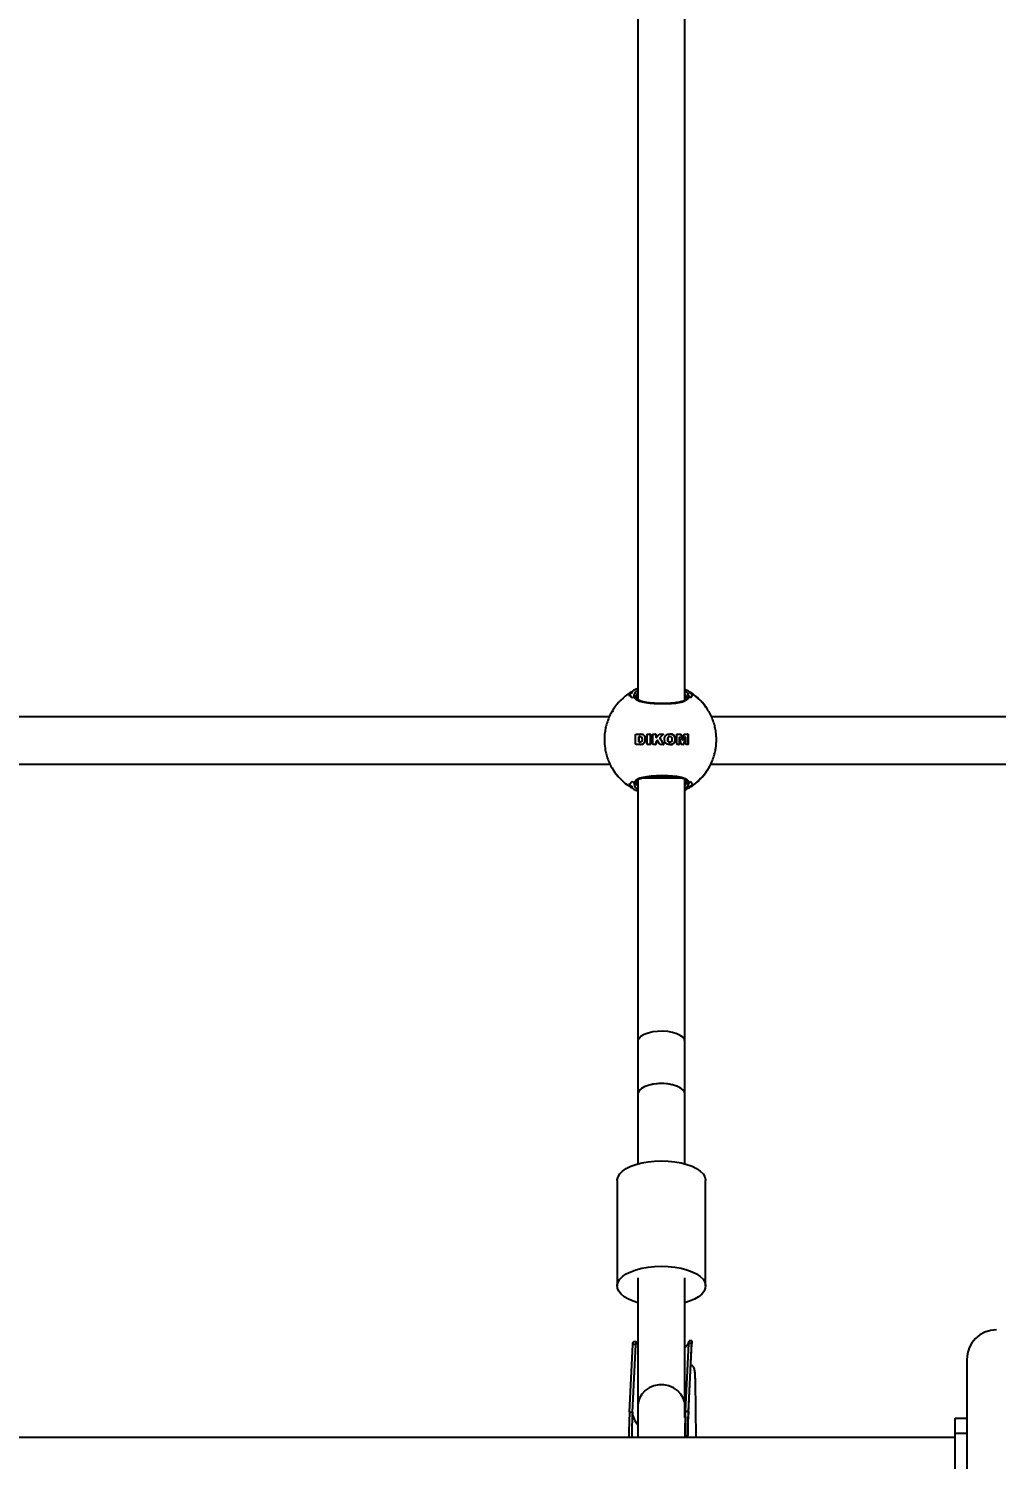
# Model space of a CAD drawing. Header units: millimetres. Extents: x -3650 to 2858, y -2899 to 2376.
# Drawn here: x -310.3 to 18, y -418.2 to 67.3 of the extents above; entities that cross this region are included whole.
import ezdxf

# ---------------------------------------------------------------- set-up
doc = ezdxf.new("R2010")
doc.units = ezdxf.units.MM
doc.layers.add('DIKOM_ОБЪЕКТ', color=7, linetype='Continuous')
doc.layers.add('DIKOM_РАЗМЕР_ЗОНА', color=7, linetype='Continuous')
doc.styles.add('style1', font='arial.ttf', dxfattribs={"width": 0.8})
doc.dimstyles.new('1-50', dxfattribs={"dimtxt": 300, "dimasz": 200, "dimexe": 100, "dimexo": 0, "dimgap": 100, "dimtad": 1, "dimdec": 0, "dimtxsty": 'style1', "dimcen": 0, "dimclrd": 7, "dimclre": 7, "dimadec": 1, "dimazin": 2, "dimtfac": 1, "dimtdec": 0, "dimtmove": 0, "dimatfit": 3, "dimfxl": 0, "dimlwd": 25, "dimlwe": 18, "dimarcsym": 0})

# ---------------------------------------------------------------- blocks, each defined once
blk = doc.blocks.new('*D0')
at = {"layer": 'Defpoints', "color": 0, "transparency": 16777216}
for p in [(-2742.04, -185.51), (2857.96, -185.51), (2857.96, -2799.5)]:
    blk.add_point(p, dxfattribs=at)
at = {"layer": 'DIKOM_РАЗМЕР_ЗОНА', "color": 7, "lineweight": 18, "transparency": 16777216}
for p, q in [((-2742.04, -185.51), (-2742.04, -2899.5)), ((2857.96, -185.51), (2857.96, -2899.5))]:
    blk.add_line(p, q, dxfattribs=at)
at = {"layer": 'DIKOM_РАЗМЕР_ЗОНА', "color": 7, "lineweight": 25, "transparency": 16777216}
blk.add_line((-2542.04, -2799.5), (2657.96, -2799.5), dxfattribs=at)
at = {"layer": 'DIKOM_РАЗМЕР_ЗОНА', "color": 7, "transparency": 16777216}
for points in [[(-2542.04, -2766.17), (-2542.04, -2832.83), (-2742.04, -2799.5)], [(2657.96, -2766.17), (2657.96, -2832.83), (2857.96, -2799.5)]]:
    blk.add_solid(points, dxfattribs=at)
at = {"layer": 'DIKOM_РАЗМЕР_ЗОНА', "color": 0, "transparency": 16777216, "insert": (57.96, -2546.33), "char_height": 300, "attachment_point": 5, "style": 'style1'}
blk.add_mtext('5600', dxfattribs=at)
blk = doc.blocks.new('*D1')
at = {"layer": 'Defpoints', "color": 0, "transparency": 16777216}
for p in [(-3199.48, 2375.76), (417.74, 2375.76), (57.96, -2124.24)]:
    blk.add_point(p, dxfattribs=at)
at = {"layer": 'DIKOM_РАЗМЕР_ЗОНА', "color": 7, "lineweight": 18, "transparency": 16777216}
for p, q in [((417.74, 2375.76), (-3299.48, 2375.76)), ((57.96, -2124.24), (-3299.48, -2124.24))]:
    blk.add_line(p, q, dxfattribs=at)
at = {"layer": 'DIKOM_РАЗМЕР_ЗОНА', "color": 7, "lineweight": 25, "transparency": 16777216}
blk.add_line((-3199.48, -1924.24), (-3199.48, 2175.76), dxfattribs=at)
at = {"layer": 'DIKOM_РАЗМЕР_ЗОНА', "color": 7, "transparency": 16777216}
for points in [[(-3232.81, 2175.76), (-3166.14, 2175.76), (-3199.48, 2375.76)], [(-3232.81, -1924.24), (-3166.14, -1924.24), (-3199.48, -2124.24)]]:
    blk.add_solid(points, dxfattribs=at)
at = {"layer": 'DIKOM_РАЗМЕР_ЗОНА', "color": 0, "transparency": 16777216, "insert": (-3452.65, 125.76), "char_height": 300, "attachment_point": 5, "rotation": 90, "style": 'style1'}
blk.add_mtext('4500', dxfattribs=at)

msp = doc.modelspace()

# ---------------------------------------------------------------- linework, layer by layer
at = {"layer": 'DIKOM_ОБЪЕКТ'}
for p, q in [((-103.67, 112.34), (-103.67, -160.3)), ((-87.67, -160.49), (-87.67, 112.53)), ((-104.13, -159.64), (-104.14, -159.45)), ((-87.17, -159.78), (-87.2, -159.69)), ((-86.69, -158.53), (-86.41, -159.3)), ((-112.15, -164.22), (-112.23, -164.48)), ((-111.88, -163.59), (-112.06, -163.87)), ((-111.99, -163.73), (-112.04, -163.89)), ((-113.33, -166.24), (-378.67, -166.24)), ((186.67, -166.24), (-78.67, -166.24)), ((-104.41, -172.22), (-104.31, -172.11)), ((-104.41, -175.39), (-104.41, -172.27)), ((-104.31, -172.11), (-104.2, -172.07)), ((-104.2, -172.07), (-104.11, -172.07)), ((-104.11, -172.07), (-102.77, -172.07)), ((-103.3, -173.06), (-103.3, -174.59)), ((-103.3, -174.59), (-103.3, -173.06)), ((-103.3, -173.06), (-103.3, -173.06)), ((-103.3, -174.59), (-103.3, -174.59)), ((-103.06, -172.86), (-103.06, -172.86)), ((-103.05, -172.86), (-102.87, -172.87)), ((-102.67, -174.76), (-103.05, -174.79)), ((-103.04, -172.86), (-103.04, -172.86)), ((-102.77, -172.07), (-102.06, -172.17)), ((-102.06, -172.17), (-102.77, -172.07)), ((-102.46, -173.02), (-102.37, -173.13)), ((-102.06, -172.17), (-101.91, -172.23)), ((-101.91, -172.23), (-102.06, -172.17)), ((-102.06, -172.17), (-102.06, -172.17)), ((-101.91, -172.23), (-101.39, -172.69)), ((-101.4, -172.69), (-101.91, -172.23)), ((-101.91, -172.23), (-101.91, -172.23)), ((-101.2, -173.13), (-101.4, -172.69)), ((-101.4, -172.69), (-101.39, -172.69)), ((-101.39, -172.69), (-101.2, -173.13)), ((-101.25, -174.69), (-101.12, -174.11)), ((-101.25, -174.69), (-101.24, -174.69)), ((-101.12, -174.11), (-101.24, -174.69)), ((-101.2, -173.13), (-101.12, -174.11)), ((-101.12, -174.11), (-101.2, -173.13)), ((-101.2, -173.13), (-101.2, -173.13)), ((-101.12, -174.11), (-101.12, -174.11)), ((-100.49, -175.39), (-100.49, -172.27)), ((-100.29, -172.07), (-99.59, -172.07)), ((-99.39, -172.27), (-99.39, -175.39)), ((-99.39, -175.39), (-99.39, -172.27)), ((-99.39, -172.27), (-99.39, -172.27)), ((-98.59, -175.39), (-98.59, -172.26)), ((-98.39, -172.07), (-97.7, -172.07)), ((-97.5, -172.27), (-97.5, -173.2)), ((-97.5, -173.2), (-97.5, -172.27)), ((-97.5, -172.27), (-97.5, -172.27)), ((-97.5, -173.2), (-97.5, -173.2)), ((-97.43, -173.27), (-97.42, -173.27)), ((-97.36, -173.24), (-96.48, -172.22)), ((-97.07, -174.29), (-97.36, -174.59)), ((-97.36, -174.59), (-97.07, -174.29)), ((-97.36, -174.59), (-97.36, -174.59)), ((-97.07, -174.29), (-97.07, -174.29)), ((-96.97, -174.24), (-96.97, -174.24)), ((-96.28, -175.41), (-96.84, -174.32)), ((-96.15, -172.07), (-95.11, -172.07)), ((-96.09, -173.56), (-96.09, -173.56)), ((-96.06, -173.25), (-95.05, -172.21)), ((-96.06, -173.25), (-96.05, -173.25)), ((-95.05, -172.21), (-96.05, -173.25)), ((-95.05, -172.21), (-95.05, -172.21)), ((-93.52, -173.47), (-93.52, -174.19)), ((-93.52, -173.47), (-93.52, -173.47)), ((-93.52, -174.19), (-93.52, -173.47)), ((-93.52, -174.19), (-93.4, -174.54)), ((-93.52, -174.19), (-93.52, -174.19)), ((-93.39, -174.54), (-93.52, -174.19)), ((-93.4, -174.54), (-93.39, -174.54)), ((-93.35, -173.06), (-93.35, -173.06)), ((-93.08, -172.87), (-93.08, -172.87)), ((-92.82, -172.82), (-92.82, -172.82)), ((-92.14, -172.09), (-92.81, -172.05)), ((-92.11, -174.2), (-92.23, -174.55)), ((-92.14, -172.09), (-92.14, -172.09)), ((-92.1, -173.55), (-92.11, -174.2)), ((-91.13, -174.6), (-91.12, -174.6)), ((-91.1, -173.13), (-91.1, -173.13)), ((-90.44, -175.39), (-90.44, -172.27)), ((-90.24, -172.07), (-89.23, -172.07)), ((-89.57, -175.39), (-89.57, -173.1)), ((-89.57, -173.1), (-89.56, -173.1)), ((-89.56, -173.1), (-89.56, -175.39)), ((-89.54, -173.08), (-89.54, -173.08)), ((-88.94, -175.39), (-89.51, -173.1)), ((-88.54, -174.02), (-88.99, -172.26)), ((-88.98, -172.26), (-88.53, -174.02)), ((-88.54, -174.02), (-88.53, -174.02)), ((-88.49, -174.05), (-88.49, -174.05)), ((-88.44, -174.02), (-88, -172.26)), ((-87.47, -173.1), (-88.05, -175.39)), ((-88.05, -175.39), (-87.47, -173.1)), ((-87.75, -172.07), (-86.75, -172.07)), ((-87.47, -173.1), (-87.47, -173.1)), ((-87.44, -173.08), (-87.45, -173.08)), ((-87.42, -175.39), (-87.42, -173.1)), ((-86.56, -172.27), (-86.55, -175.39)), ((-86.56, -175.39), (-86.56, -172.27)), ((-86.56, -172.27), (-86.56, -172.27)), ((-104.4, -175.44), (-104.41, -175.39)), ((-104.19, -175.58), (-104.32, -175.53)), ((-104.11, -175.59), (-104.19, -175.58)), ((-102.76, -175.59), (-104.11, -175.59)), ((-103.07, -174.79), (-103.07, -174.79)), ((-103.04, -174.79), (-103.04, -174.79)), ((-102.63, -175.58), (-102.76, -175.59)), ((-102.75, -175.59), (-102.63, -175.58)), ((-102.1, -175.49), (-102.63, -175.58)), ((-102.63, -175.58), (-102.11, -175.49)), ((-102.63, -175.58), (-102.63, -175.58)), ((-102.11, -175.49), (-102.1, -175.49)), ((-99.59, -175.59), (-100.29, -175.59)), ((-99.39, -175.39), (-99.39, -175.39)), ((-97.7, -175.59), (-98.39, -175.59)), ((-97.5, -174.93), (-97.5, -175.39)), ((-97.5, -175.39), (-97.5, -174.93)), ((-97.5, -174.93), (-97.5, -174.93)), ((-97.5, -175.39), (-97.5, -175.39)), ((-95.05, -175.59), (-95.99, -175.59)), ((-94.96, -175.42), (-94.96, -175.42)), ((-92.84, -174.84), (-92.83, -174.84)), ((-92.8, -175.65), (-92.13, -175.56)), ((-92.13, -175.56), (-92.13, -175.56)), ((-89.76, -175.59), (-90.24, -175.59)), ((-89.57, -175.39), (-89.56, -175.39)), ((-88.29, -175.59), (-88.69, -175.59)), ((-88.05, -175.39), (-88.05, -175.39)), ((-86.75, -175.59), (-87.23, -175.59)), ((-86.56, -175.39), (-86.55, -175.39)), ((-378.92, -182.24), (-113.11, -182.24)), ((-112.23, -183.48), (-112.15, -183.74)), ((-112.04, -184.07), (-111.99, -184.23)), ((-78.92, -182.24), (186.89, -182.24)), ((-104.61, -189.75), (-104.89, -188.66)), ((-104.09, -188.44), (-104.07, -188.52)), ((-103.67, -187.66), (-103.67, -276.47)), ((-88.47, -187.02), (-102.55, -187.02)), ((-87.67, -276.47), (-87.67, -187.47)), ((-87.2, -188.27), (-87.17, -188.18)), ((-86.41, -188.66), (-86.73, -189.47)), ((-85.84, -189.99), (-86.35, -190.06)), ((-85.76, -189.7), (-85.76, -189.98)), ((-103.67, -276.47), (-103.67, -294.24)), ((-87.67, -294.24), (-87.67, -276.47)), ((-103.67, -294.24), (-103.67, -317.88)), ((-87.67, -317.88), (-87.67, -294.24)), ((-110.67, -323.56), (-110.67, -359.33)), ((-80.67, -359.33), (-80.67, -323.56)), ((-103.67, -356.59), (-103.67, -400.03)), ((-87.67, -400.03), (-87.67, -356.59)), ((-104.17, -378.3), (-105.17, -378.32)), ((-86.52, -402.54), (-85.29, -378.01)), ((-85.29, -377.96), (-86.3, -377.97)), ((-106.49, -402.21), (-105.34, -379.22)), ((-105.49, -402.2), (-104.34, -379.2)), ((-104.34, -379.2), (-105.34, -379.22)), ((-87.52, -401.87), (-86.36, -378.87)), ((-86.52, -401.85), (-85.36, -378.85)), ((-85.36, -378.85), (-86.36, -378.87)), ((7.96, -384.24), (7.96, -464.24)), ((-83.92, -410.74), (-84.15, -391.73)), ((-106.49, -402.21), (-105.49, -402.2)), ((-103.67, -400.03), (-103.67, -410.74)), ((-87.67, -403.95), (-87.67, -400.03)), ((-87.52, -401.87), (-86.52, -401.85)), ((-86.52, -401.85), (-86.52, -402.54)), ((3.96, -409.24), (3.96, -404.24)), ((3.96, -404.24), (7.96, -404.24)), ((3.96, -410.74), (-988.04, -410.74)), ((3.96, -409.24), (7.96, -409.24)), ((3.96, -439.24), (3.96, -409.24))]:
    msp.add_line(p, q, dxfattribs=at)
at = {"layer": 'DIKOM_ОБЪЕКТ', "flags": 128}
for points in [[(-87.67, -276.47), (-87.85, -275.7), (-88.41, -274.96), (-89.3, -274.3), (-90.49, -273.74), (-91.92, -273.31), (-93.53, -273.02), (-95.23, -272.89), (-96.96, -272.94), (-98.63, -273.14), (-100.16, -273.51), (-101.48, -274.01), (-102.52, -274.62), (-103.25, -275.32), (-103.62, -276.08), (-103.67, -276.47)], [(-87.67, -294.24), (-87.85, -293.47), (-88.41, -292.74), (-89.3, -292.07), (-90.49, -291.51), (-91.92, -291.08), (-93.53, -290.79), (-95.23, -290.66), (-96.96, -290.71), (-98.63, -290.91), (-100.16, -291.28), (-101.48, -291.78), (-102.52, -292.39), (-103.25, -293.09), (-103.62, -293.85), (-103.67, -294.24)], [(-87.67, -294.24), (-87.77, -293.66), (-88.24, -292.91), (-89.05, -292.23), (-90.17, -291.64), (-91.54, -291.17), (-93.11, -290.85), (-94.8, -290.68), (-96.53, -290.68), (-98.22, -290.85), (-99.79, -291.17), (-101.17, -291.64), (-102.29, -292.23), (-103.1, -292.91), (-103.56, -293.66), (-103.67, -294.24)], [(-110.67, -323.56), (-110.66, -323.3), (-110.39, -322.28), (-109.78, -321.29), (-108.85, -320.35), (-107.6, -319.49), (-106.07, -318.72), (-104.3, -318.07), (-102.32, -317.54), (-100.19, -317.16), (-97.96, -316.93), (-95.67, -316.85)], [(-95.67, -316.85), (-93.38, -316.93), (-91.14, -317.16), (-89.01, -317.54), (-87.04, -318.07), (-85.27, -318.72), (-83.74, -319.49), (-82.49, -320.35), (-81.55, -321.29), (-80.94, -322.28), (-80.68, -323.3), (-80.67, -323.56)], [(-103.67, -365.01), (-105.21, -364.51), (-106.87, -363.8), (-108.26, -362.98), (-109.36, -362.08), (-110.13, -361.11), (-110.57, -360.1), (-110.66, -359.08), (-110.39, -358.06), (-109.78, -357.07), (-108.85, -356.13), (-107.6, -355.27), (-106.07, -354.5), (-104.3, -353.85), (-102.32, -353.32), (-100.19, -352.94), (-97.96, -352.7), (-95.67, -352.62)], [(-95.67, -352.62), (-93.38, -352.7), (-91.14, -352.94), (-89.01, -353.32), (-87.04, -353.85), (-85.27, -354.5), (-83.74, -355.27), (-82.49, -356.13), (-81.55, -357.07), (-80.94, -358.06), (-80.68, -359.08), (-80.77, -360.1), (-81.2, -361.11), (-81.98, -362.08), (-83.08, -362.98), (-84.47, -363.8), (-86.12, -364.51), (-87.67, -365.01)], [(-87.67, -400.03), (-87.77, -398.88), (-88.24, -397.39), (-89.05, -396.02), (-90.17, -394.84), (-91.54, -393.9), (-93.11, -393.25), (-94.8, -392.92), (-96.53, -392.92), (-98.22, -393.25), (-99.79, -393.9), (-101.17, -394.84), (-102.29, -396.02), (-103.1, -397.39), (-103.56, -398.88), (-103.67, -400.03)], [(-86.52, -402.54), (-86.63, -403.48), (-86.69, -403.77)]]:
    msp.add_lwpolyline(points, dxfattribs=at)
at = {"layer": 'DIKOM_ОБЪЕКТ'}
for centre, radius, start, end in [((-95.99, -173.97), 19, 122.6674, 147.3682), ((-95.83, -173.99), 18.69, 120.5907, 125.6208), ((-95.66, -173.95), 17.31, 122.2256, 125.0571), ((-95.68, -174), 17.38, 54.9522, 57.7739), ((-95.86, -173.99), 18.69, 54.3792, 59.4093), ((-96.01, -173.97), 19, 32.6329, 57.3314), ((-96, -173.99), 18.99, 212.6276, 237.3367), ((-96.01, -173.99), 18.99, 302.6644, 327.3712), ((-95.84, -174), 18.66, 234.3677, 239.4069), ((-95.55, -173.85), 17.5, 234.9447, 237.746), ((-95.79, -173.8), 17.57, 302.2549, 305.0456), ((-95.85, -174), 18.66, 300.5931, 305.6323), ((17.96, -384.24), 10, 90, 180), ((129.84, -413.2), 236.59, 177.3379, 179.4028), ((131.97, -413.22), 237.72, 177.3425, 179.402), ((-98.6, -401.76), 6.91, 183.6282, 222.7895), ((151.7, -412.96), 239.47, 177.3441, 179.4676), ((153.32, -412.96), 240.1, 177.3472, 179.4695)]:
    msp.add_arc(centre, radius, start, end, dxfattribs=at)
for points, knots in [([(-106.71, -158.8), (-106.53, -158.88), (-106.15, -159.04), (-105.79, -159.53), (-105.6, -159.78)], [0, 0, 0, 0, 0.496573, 1, 1, 1, 1]), ([(-105.6, -159.78), (-105.78, -159.53), (-106.15, -159.04), (-106.52, -158.88), (-106.71, -158.8)], [0, 0, 0, 0, 0.496486, 1, 1, 1, 1]), ([(-103.67, -156.64), (-104.01, -156.78), (-104.95, -157.16), (-105.79, -157.7), (-106.33, -158.05)], [0, 0, 0, 0, 0.368061, 1, 1, 1, 1]), ([(-104.89, -159.3), (-104.9, -159.26), (-104.96, -158.89), (-104.75, -158.5), (-104.56, -158.15)], [0, 0, 0, 0, 0.112863, 1, 1, 1, 1]), ([(-104.16, -159.62), (-104.16, -159.61), (-104.17, -159.53), (-104.25, -159.41), (-104.39, -159.29), (-104.56, -159.23), (-104.73, -159.23), (-104.83, -159.27), (-104.88, -159.3), (-104.89, -159.3)], [0, 0, 0, 0, 0.031895, 0.241173, 0.44477, 0.634187, 0.810276, 0.979984, 1, 1, 1, 1]), ([(-104.89, -159.3), (-104.84, -159.28), (-104.75, -159.23), (-104.58, -159.23), (-104.43, -159.27), (-104.29, -159.36), (-104.19, -159.5), (-104.14, -159.65), (-104.13, -159.74), (-104.13, -159.78)], [0, 0, 0, 0, 0.145429, 0.290823, 0.434703, 0.582185, 0.738627, 0.906202, 1, 1, 1, 1]), ([(-86.41, -159.3), (-86.51, -159.68), (-86.71, -160.44), (-88.35, -161.23), (-90.55, -161.62), (-93.08, -161.81), (-95.83, -161.86), (-98.9, -161.75), (-101.6, -161.44), (-103.62, -160.83), (-104.64, -160.06), (-104.83, -159.5), (-104.89, -159.3)], [0, 0, 0, 0, 0.111435, 0.229361, 0.339015, 0.410113, 0.516711, 0.623258, 0.729393, 0.834802, 0.941415, 1, 1, 1, 1]), ([(-104.56, -158.15), (-104.54, -158.06), (-104.47, -157.74), (-104, -157.43), (-103.67, -157.21)], [0, 0, 0, 0, 0.283647, 1, 1, 1, 1]), ([(-103.67, -158.22), (-103.7, -158.25), (-104.17, -158.65), (-104.14, -159.07), (-104.12, -159.46)], [0, 0, 0, 0, 0.07129, 1, 1, 1, 1]), ([(-95.5, -161.7), (-95.57, -161.7), (-96.18, -161.7), (-97.35, -161.67), (-98.93, -161.58), (-100.39, -161.42), (-101.66, -161.19), (-102.69, -160.88), (-103.46, -160.51), (-103.93, -160.1), (-104.13, -159.83), (-104.13, -159.66), (-104.13, -159.64)], [0, 0, 0, 0, 0.014273, 0.137226, 0.259484, 0.380698, 0.501414, 0.620166, 0.738566, 0.856338, 0.978309, 1, 1, 1, 1]), ([(-87.2, -159.81), (-87.2, -159.86), (-87.21, -160.04), (-87.41, -160.32), (-87.9, -160.7), (-88.68, -161.04), (-89.74, -161.3), (-91.02, -161.5), (-92.47, -161.62), (-93.99, -161.69), (-95.02, -161.7), (-95.5, -161.7)], [0, 0, 0, 0, 0.050539, 0.174306, 0.287661, 0.408262, 0.528487, 0.647399, 0.769779, 0.89136, 1, 1, 1, 1]), ([(-85.83, -157.96), (-85.94, -157.88), (-86.51, -157.47), (-87.15, -157.17), (-87.67, -156.93)], [0, 0, 0, 0, 0.191086, 1, 1, 1, 1]), ([(-87.67, -157.42), (-87.31, -157.69), (-86.81, -158.06), (-86.71, -158.43), (-86.69, -158.53)], [0, 0, 0, 0, 0.711248, 1, 1, 1, 1]), ([(-87.2, -159.69), (-87.19, -159.34), (-87.19, -158.95), (-87.62, -158.54), (-87.67, -158.5)], [0, 0, 0, 0, 0.884618, 1, 1, 1, 1]), ([(-86.41, -159.3), (-86.46, -159.28), (-86.55, -159.23), (-86.72, -159.23), (-86.87, -159.27), (-87.01, -159.36), (-87.11, -159.5), (-87.16, -159.65), (-87.17, -159.74), (-87.17, -159.78)], [0, 0, 0, 0, 0.145337, 0.29074, 0.434734, 0.582225, 0.73861, 0.906196, 1, 1, 1, 1]), ([(-87.17, -159.78), (-87.16, -159.71), (-87.15, -159.58), (-87.05, -159.41), (-86.91, -159.29), (-86.74, -159.23), (-86.57, -159.23), (-86.47, -159.27), (-86.42, -159.3), (-86.41, -159.3)], [0, 0, 0, 0, 0.177709, 0.355487, 0.52844, 0.689347, 0.838823, 0.98309, 1, 1, 1, 1]), ([(-76.99, -173.98), (-77.02, -173.15), (-77.07, -171.99), (-77.34, -170.28), (-77.68, -168.82), (-78.24, -167.12), (-79.01, -165.39), (-80, -163.66), (-81.21, -161.98), (-82.65, -160.4), (-84.19, -159.03), (-85.31, -158.29), (-85.83, -157.96)], [0, 0, 0, 0, 0.129772, 0.183155, 0.271804, 0.364324, 0.464037, 0.568651, 0.677257, 0.789171, 0.9039, 1, 1, 1, 1]), ([(-85.7, -159.78), (-85.58, -159.53), (-85.34, -159.04), (-85.1, -158.88), (-84.98, -158.8)], [0, 0, 0, 0, 0.496486, 1, 1, 1, 1]), ([(-84.98, -158.8), (-85.1, -158.88), (-85.34, -159.04), (-85.58, -159.53), (-85.7, -159.78)], [0, 0, 0, 0, 0.496574, 1, 1, 1, 1]), ([(-112.06, -163.87), (-112.29, -164.23), (-112.92, -165.2), (-113.67, -166.87), (-114.28, -168.68), (-114.63, -170.07), (-114.74, -170.83), (-114.78, -171.09)], [0, 0, 0, 0, 0.164455, 0.445198, 0.703343, 0.900364, 1, 1, 1, 1]), ([(-114.73, -171.1), (-114.8, -171.42), (-114.99, -172.31), (-115.02, -174.3), (-114.97, -176.08), (-114.75, -177.01), (-114.73, -177.11)], [0, 0, 0, 0, 0.172978, 0.481733, 0.944296, 1, 1, 1, 1]), ([(-104.41, -172.27), (-104.41, -172.26), (-104.41, -172.24), (-104.41, -172.22), (-104.41, -172.22)], [0, 0, 0, 0, 0.536755, 1, 1, 1, 1]), ([(-103.05, -172.86), (-103.09, -172.87), (-103.16, -172.87), (-103.23, -172.92), (-103.28, -172.99), (-103.3, -173.04), (-103.3, -173.06)], [0, 0, 0, 0, 0.323738, 0.603594, 0.807542, 1, 1, 1, 1]), ([(-103.3, -173.06), (-103.29, -173.04), (-103.28, -172.99), (-103.24, -172.93), (-103.18, -172.89), (-103.11, -172.86), (-103.07, -172.86), (-103.05, -172.86)], [0, 0, 0, 0, 0.193614, 0.386654, 0.591668, 0.825361, 1, 1, 1, 1]), ([(-103.3, -174.59), (-103.3, -174.61), (-103.29, -174.66), (-103.25, -174.72), (-103.19, -174.76), (-103.13, -174.79), (-103.09, -174.79), (-103.07, -174.79)], [0, 0, 0, 0, 0.19519, 0.389646, 0.596416, 0.832141, 1, 1, 1, 1]), ([(-103.05, -174.79), (-103.08, -174.79), (-103.15, -174.78), (-103.23, -174.73), (-103.28, -174.67), (-103.29, -174.62), (-103.3, -174.59), (-103.3, -174.59)], [0, 0, 0, 0, 0.309838, 0.579288, 0.779558, 0.96131, 1, 1, 1, 1]), ([(-102.87, -172.87), (-102.77, -172.89), (-102.62, -172.92), (-102.5, -173), (-102.46, -173.02)], [0, 0, 0, 0, 0.709177, 1, 1, 1, 1]), ([(-102.38, -174.57), (-102.43, -174.63), (-102.52, -174.71), (-102.63, -174.75), (-102.67, -174.76)], [0, 0, 0, 0, 0.617321, 1, 1, 1, 1]), ([(-102.27, -174.34), (-102.29, -174.4), (-102.31, -174.48), (-102.36, -174.55), (-102.38, -174.57)], [0, 0, 0, 0, 0.688764, 1, 1, 1, 1]), ([(-102.37, -173.13), (-102.33, -173.2), (-102.28, -173.29), (-102.26, -173.39), (-102.26, -173.41)], [0, 0, 0, 0, 0.785717, 1, 1, 1, 1]), ([(-102.26, -173.41), (-102.24, -173.67), (-102.21, -173.98), (-102.26, -174.29), (-102.27, -174.34)], [0, 0, 0, 0, 0.827824, 1, 1, 1, 1]), ([(-102.11, -175.49), (-101.93, -175.4), (-101.58, -175.22), (-101.36, -174.87), (-101.25, -174.69)], [0, 0, 0, 0, 0.489812, 1, 1, 1, 1]), ([(-101.24, -174.69), (-101.34, -174.85), (-101.53, -175.16), (-101.87, -175.39), (-102.06, -175.47), (-102.1, -175.49)], [0, 0, 0, 0, 0.445367, 0.88927, 1, 1, 1, 1]), ([(-100.49, -172.27), (-100.49, -172.24), (-100.48, -172.2), (-100.45, -172.14), (-100.4, -172.1), (-100.34, -172.07), (-100.3, -172.07), (-100.29, -172.07)], [0, 0, 0, 0, 0.210466, 0.421637, 0.633261, 0.854165, 1, 1, 1, 1]), ([(-99.39, -172.27), (-99.4, -172.24), (-99.4, -172.2), (-99.44, -172.14), (-99.5, -172.09), (-99.55, -172.07), (-99.59, -172.07), (-99.6, -172.07)], [0, 0, 0, 0, 0.219425, 0.438411, 0.666462, 0.903887, 1, 1, 1, 1]), ([(-99.59, -172.07), (-99.57, -172.07), (-99.52, -172.08), (-99.45, -172.12), (-99.41, -172.18), (-99.39, -172.23), (-99.39, -172.26), (-99.39, -172.27)], [0, 0, 0, 0, 0.241109, 0.481941, 0.722283, 0.954158, 1, 1, 1, 1]), ([(-98.59, -172.26), (-98.59, -172.24), (-98.59, -172.2), (-98.55, -172.14), (-98.51, -172.1), (-98.45, -172.07), (-98.41, -172.07), (-98.39, -172.07)], [0, 0, 0, 0, 0.207808, 0.416276, 0.622727, 0.831128, 1, 1, 1, 1]), ([(-97.7, -172.07), (-97.68, -172.07), (-97.63, -172.08), (-97.57, -172.11), (-97.52, -172.17), (-97.5, -172.22), (-97.5, -172.26), (-97.5, -172.27)], [0, 0, 0, 0, 0.229003, 0.4579, 0.688537, 0.917235, 1, 1, 1, 1]), ([(-97.5, -172.27), (-97.51, -172.24), (-97.51, -172.2), (-97.55, -172.13), (-97.61, -172.09), (-97.66, -172.07), (-97.69, -172.07), (-97.7, -172.07)], [0, 0, 0, 0, 0.224066, 0.448702, 0.67591, 0.906272, 1, 1, 1, 1]), ([(-97.5, -173.2), (-97.49, -173.2), (-97.49, -173.22), (-97.48, -173.24), (-97.47, -173.26), (-97.44, -173.27), (-97.42, -173.27), (-97.39, -173.27), (-97.38, -173.26), (-97.37, -173.25), (-97.36, -173.24)], [0, 0, 0, 0, 0.130948, 0.262401, 0.394715, 0.528072, 0.663043, 0.797837, 0.931717, 1, 1, 1, 1]), ([(-97.43, -173.27), (-97.43, -173.27), (-97.44, -173.27), (-97.46, -173.27), (-97.48, -173.25), (-97.49, -173.23), (-97.5, -173.21), (-97.5, -173.2), (-97.5, -173.2)], [0, 0, 0, 0, 0.053706, 0.262863, 0.47396, 0.683283, 0.891395, 1, 1, 1, 1]), ([(-97.36, -174.59), (-97.39, -174.63), (-97.46, -174.7), (-97.49, -174.83), (-97.5, -174.91), (-97.5, -174.93)], [0, 0, 0, 0, 0.404749, 0.80955, 1, 1, 1, 1]), ([(-97.5, -174.93), (-97.5, -174.88), (-97.49, -174.78), (-97.43, -174.66), (-97.38, -174.6), (-97.36, -174.59)], [0, 0, 0, 0, 0.401136, 0.801684, 1, 1, 1, 1]), ([(-96.84, -174.32), (-96.85, -174.31), (-96.87, -174.28), (-96.91, -174.25), (-96.96, -174.24), (-97.01, -174.25), (-97.04, -174.26), (-97.06, -174.28), (-97.07, -174.29)], [0, 0, 0, 0, 0.180368, 0.360086, 0.541067, 0.723621, 0.906806, 1, 1, 1, 1]), ([(-97.07, -174.29), (-97.06, -174.28), (-97.03, -174.25), (-97, -174.24), (-96.97, -174.24), (-96.97, -174.24)], [0, 0, 0, 0, 0.431018, 0.863031, 1, 1, 1, 1]), ([(-96.48, -172.22), (-96.44, -172.18), (-96.36, -172.11), (-96.24, -172.07), (-96.17, -172.07), (-96.15, -172.07)], [0, 0, 0, 0, 0.427634, 0.855278, 1, 1, 1, 1]), ([(-96.09, -173.56), (-96.1, -173.53), (-96.13, -173.48), (-96.13, -173.38), (-96.1, -173.3), (-96.07, -173.26), (-96.06, -173.25)], [0, 0, 0, 0, 0.274145, 0.549083, 0.822474, 1, 1, 1, 1]), ([(-96.05, -173.25), (-96.07, -173.27), (-96.11, -173.32), (-96.13, -173.42), (-96.12, -173.5), (-96.1, -173.54), (-96.09, -173.56)], [0, 0, 0, 0, 0.273563, 0.546587, 0.820654, 1, 1, 1, 1]), ([(-96.09, -173.56), (-95.9, -173.87), (-95.52, -174.49), (-95.14, -175.11), (-94.96, -175.42)], [0, 0, 0, 0, 0.498613, 1, 1, 1, 1]), ([(-94.96, -175.42), (-95.15, -175.11), (-95.52, -174.49), (-95.9, -173.87), (-96.09, -173.56)], [0, 0, 0, 0, 0.498577, 1, 1, 1, 1]), ([(-95.11, -172.07), (-95.1, -172.07), (-95.08, -172.07), (-95.06, -172.09), (-95.04, -172.11), (-95.03, -172.14), (-95.02, -172.16), (-95.03, -172.19), (-95.04, -172.2), (-95.05, -172.21)], [0, 0, 0, 0, 0.147005, 0.293735, 0.441887, 0.590481, 0.739386, 0.88946, 1, 1, 1, 1]), ([(-95.05, -172.21), (-95.05, -172.2), (-95.03, -172.19), (-95.03, -172.16), (-95.03, -172.13), (-95.04, -172.1), (-95.07, -172.08), (-95.09, -172.07), (-95.11, -172.07), (-95.11, -172.07)], [0, 0, 0, 0, 0.149523, 0.298549, 0.448312, 0.598584, 0.748192, 0.896225, 1, 1, 1, 1]), ([(-94.54, -174.5), (-94.58, -174.15), (-94.64, -173.69), (-94.56, -173.25), (-94.54, -173.15)], [0, 0, 0, 0, 0.77638, 1, 1, 1, 1]), ([(-94.54, -173.15), (-94.48, -172.98), (-94.35, -172.66), (-94, -172.31), (-93.72, -172.18), (-93.58, -172.12)], [0, 0, 0, 0, 0.356993, 0.695135, 1, 1, 1, 1]), ([(-93.68, -175.49), (-93.82, -175.43), (-94.1, -175.29), (-94.4, -174.93), (-94.49, -174.64), (-94.54, -174.5)], [0, 0, 0, 0, 0.336997, 0.674196, 1, 1, 1, 1]), ([(-93.58, -172.12), (-93.27, -172.06), (-92.78, -171.97), (-92.31, -172.06), (-92.14, -172.09)], [0, 0, 0, 0, 0.646386, 1, 1, 1, 1]), ([(-93.35, -173.06), (-93.4, -173.15), (-93.48, -173.28), (-93.51, -173.42), (-93.52, -173.47)], [0, 0, 0, 0, 0.667172, 1, 1, 1, 1]), ([(-93.52, -173.47), (-93.49, -173.38), (-93.46, -173.23), (-93.37, -173.1), (-93.35, -173.06)], [0, 0, 0, 0, 0.667362, 1, 1, 1, 1]), ([(-93.4, -174.54), (-93.35, -174.6), (-93.25, -174.72), (-93.05, -174.82), (-92.9, -174.83), (-92.84, -174.84)], [0, 0, 0, 0, 0.346742, 0.693702, 1, 1, 1, 1]), ([(-92.77, -174.84), (-92.85, -174.84), (-93, -174.84), (-93.22, -174.73), (-93.34, -174.62), (-93.39, -174.55), (-93.39, -174.54)], [0, 0, 0, 0, 0.320691, 0.641371, 0.961021, 1, 1, 1, 1]), ([(-93.08, -172.87), (-93.15, -172.91), (-93.25, -172.96), (-93.33, -173.04), (-93.35, -173.06)], [0, 0, 0, 0, 0.69885, 1, 1, 1, 1]), ([(-93.35, -173.06), (-93.29, -173.01), (-93.21, -172.93), (-93.11, -172.89), (-93.08, -172.87)], [0, 0, 0, 0, 0.699009, 1, 1, 1, 1]), ([(-93.08, -172.87), (-93, -172.85), (-92.86, -172.81), (-92.72, -172.83), (-92.66, -172.84)], [0, 0, 0, 0, 0.581681, 1, 1, 1, 1]), ([(-92.82, -172.83), (-92.85, -172.83), (-92.94, -172.82), (-93.02, -172.85), (-93.08, -172.87)], [0, 0, 0, 0, 0.328772, 1, 1, 1, 1]), ([(-92.23, -174.55), (-92.28, -174.6), (-92.37, -174.72), (-92.57, -174.82), (-92.71, -174.83), (-92.77, -174.84)], [0, 0, 0, 0, 0.348213, 0.696285, 1, 1, 1, 1]), ([(-92.66, -172.84), (-92.57, -172.88), (-92.43, -172.93), (-92.32, -173.03), (-92.28, -173.06)], [0, 0, 0, 0, 0.662626, 1, 1, 1, 1]), ([(-92.28, -173.06), (-92.23, -173.14), (-92.13, -173.29), (-92.11, -173.47), (-92.1, -173.55)], [0, 0, 0, 0, 0.549009, 1, 1, 1, 1]), ([(-92.14, -172.09), (-91.98, -172.16), (-91.66, -172.28), (-91.29, -172.66), (-91.16, -172.97), (-91.1, -173.13)], [0, 0, 0, 0, 0.338092, 0.676278, 1, 1, 1, 1]), ([(-91.1, -173.13), (-91.16, -172.97), (-91.29, -172.65), (-91.67, -172.28), (-91.98, -172.16), (-92.14, -172.09)], [0, 0, 0, 0, 0.330509, 0.660941, 1, 1, 1, 1]), ([(-91.12, -174.6), (-91.2, -174.77), (-91.37, -175.09), (-91.75, -175.41), (-92.02, -175.52), (-92.13, -175.56)], [0, 0, 0, 0, 0.378679, 0.757072, 1, 1, 1, 1]), ([(-92.13, -175.56), (-91.96, -175.49), (-91.63, -175.34), (-91.29, -174.97), (-91.17, -174.7), (-91.13, -174.6)], [0, 0, 0, 0, 0.385549, 0.771307, 1, 1, 1, 1]), ([(-91.13, -174.6), (-91.07, -174.24), (-90.99, -173.75), (-91.08, -173.26), (-91.1, -173.13)], [0, 0, 0, 0, 0.724717, 1, 1, 1, 1]), ([(-91.1, -173.13), (-91.05, -173.49), (-90.99, -173.98), (-91.09, -174.47), (-91.12, -174.6)], [0, 0, 0, 0, 0.724306, 1, 1, 1, 1]), ([(-90.44, -172.27), (-90.44, -172.24), (-90.44, -172.2), (-90.41, -172.15), (-90.37, -172.1), (-90.31, -172.07), (-90.27, -172.07), (-90.24, -172.07)], [0, 0, 0, 0, 0.190553, 0.38166, 0.580571, 0.790904, 1, 1, 1, 1]), ([(-89.57, -173.1), (-89.57, -173.1), (-89.56, -173.1), (-89.56, -173.09), (-89.55, -173.08), (-89.55, -173.08), (-89.54, -173.08), (-89.54, -173.08)], [0, 0, 0, 0, 0.226565, 0.453833, 0.694273, 0.949187, 1, 1, 1, 1]), ([(-89.51, -173.1), (-89.52, -173.1), (-89.52, -173.09), (-89.53, -173.09), (-89.53, -173.08), (-89.54, -173.08), (-89.55, -173.09), (-89.56, -173.09), (-89.56, -173.1), (-89.56, -173.1), (-89.56, -173.1)], [0, 0, 0, 0, 0.125185, 0.249512, 0.380079, 0.519927, 0.665479, 0.812182, 0.950082, 1, 1, 1, 1]), ([(-89.23, -172.07), (-89.2, -172.07), (-89.14, -172.08), (-89.06, -172.13), (-89, -172.19), (-88.99, -172.24), (-88.98, -172.26)], [0, 0, 0, 0, 0.285155, 0.570845, 0.836714, 1, 1, 1, 1]), ([(-88.49, -174.05), (-88.49, -174.05), (-88.5, -174.05), (-88.51, -174.05), (-88.53, -174.04), (-88.54, -174.03), (-88.54, -174.02), (-88.54, -174.02)], [0, 0, 0, 0, 0.019396, 0.319582, 0.619011, 0.894941, 1, 1, 1, 1]), ([(-88.53, -174.02), (-88.53, -174.02), (-88.53, -174.03), (-88.52, -174.04), (-88.5, -174.05), (-88.48, -174.05), (-88.47, -174.05), (-88.45, -174.04), (-88.44, -174.03), (-88.44, -174.02), (-88.44, -174.02)], [0, 0, 0, 0, 0.119614, 0.241273, 0.369738, 0.510634, 0.660499, 0.809948, 0.947764, 1, 1, 1, 1]), ([(-88, -172.26), (-87.98, -172.23), (-87.96, -172.17), (-87.88, -172.1), (-87.81, -172.07), (-87.76, -172.07), (-87.75, -172.07)], [0, 0, 0, 0, 0.289859, 0.578577, 0.898361, 1, 1, 1, 1]), ([(-87.42, -173.1), (-87.42, -173.1), (-87.42, -173.1), (-87.43, -173.09), (-87.43, -173.09), (-87.44, -173.08), (-87.45, -173.08), (-87.46, -173.09), (-87.47, -173.09), (-87.47, -173.1), (-87.47, -173.1)], [0, 0, 0, 0, 0.113653, 0.227549, 0.346992, 0.48509, 0.6396, 0.804595, 0.964691, 1, 1, 1, 1]), ([(-87.47, -173.1), (-87.47, -173.1), (-87.47, -173.09), (-87.46, -173.09), (-87.45, -173.08), (-87.45, -173.08), (-87.45, -173.08)], [0, 0, 0, 0, 0.295686, 0.589439, 0.919599, 1, 1, 1, 1]), ([(-86.56, -172.27), (-86.56, -172.25), (-86.57, -172.21), (-86.6, -172.15), (-86.64, -172.11), (-86.69, -172.08), (-86.73, -172.07), (-86.76, -172.07)], [0, 0, 0, 0, 0.18022, 0.359761, 0.544958, 0.754318, 1, 1, 1, 1]), ([(-86.75, -172.07), (-86.72, -172.07), (-86.67, -172.08), (-86.61, -172.13), (-86.57, -172.19), (-86.56, -172.24), (-86.56, -172.26), (-86.56, -172.27)], [0, 0, 0, 0, 0.322398, 0.547313, 0.773787, 0.968933, 1, 1, 1, 1]), ([(-85.83, -190), (-85.66, -189.9), (-84.83, -189.42), (-83.49, -188.32), (-81.84, -186.73), (-80.42, -184.94), (-79.24, -183.04), (-78.34, -181.09), (-77.72, -179.28), (-77.34, -177.66), (-77.06, -175.95), (-77.02, -174.72), (-76.99, -173.98)], [0, 0, 0, 0, 0.030462, 0.151112, 0.271216, 0.390418, 0.508025, 0.622284, 0.727324, 0.807501, 0.883349, 1, 1, 1, 1]), ([(-114.74, -177.11), (-114.73, -177.23), (-114.62, -177.9), (-114.32, -179.14), (-113.76, -180.84), (-113.03, -182.52), (-112.39, -183.58), (-112.08, -184.1)], [0, 0, 0, 0, 0.046712, 0.271655, 0.506421, 0.759437, 1, 1, 1, 1]), ([(-104.32, -175.53), (-104.34, -175.52), (-104.37, -175.49), (-104.39, -175.45), (-104.4, -175.44)], [0, 0, 0, 0, 0.555502, 1, 1, 1, 1]), ([(-100.29, -175.59), (-100.31, -175.58), (-100.36, -175.58), (-100.42, -175.55), (-100.46, -175.5), (-100.49, -175.44), (-100.49, -175.4), (-100.49, -175.39)], [0, 0, 0, 0, 0.220406, 0.441235, 0.651254, 0.848309, 1, 1, 1, 1]), ([(-99.39, -175.39), (-99.39, -175.41), (-99.4, -175.45), (-99.43, -175.51), (-99.48, -175.56), (-99.54, -175.58), (-99.57, -175.59), (-99.59, -175.59)], [0, 0, 0, 0, 0.206359, 0.412619, 0.625904, 0.84894, 1, 1, 1, 1]), ([(-99.59, -175.59), (-99.57, -175.58), (-99.52, -175.58), (-99.46, -175.54), (-99.42, -175.49), (-99.39, -175.43), (-99.39, -175.4), (-99.39, -175.39)], [0, 0, 0, 0, 0.228699, 0.457541, 0.685456, 0.904697, 1, 1, 1, 1]), ([(-98.39, -175.59), (-98.41, -175.59), (-98.46, -175.58), (-98.52, -175.55), (-98.56, -175.5), (-98.59, -175.45), (-98.59, -175.41), (-98.59, -175.39)], [0, 0, 0, 0, 0.208576, 0.417218, 0.621801, 0.821177, 1, 1, 1, 1]), ([(-97.5, -175.39), (-97.5, -175.41), (-97.5, -175.45), (-97.54, -175.51), (-97.59, -175.56), (-97.64, -175.58), (-97.68, -175.59), (-97.7, -175.59)], [0, 0, 0, 0, 0.209037, 0.418085, 0.630429, 0.84556, 1, 1, 1, 1]), ([(-97.7, -175.59), (-97.68, -175.58), (-97.63, -175.58), (-97.57, -175.55), (-97.53, -175.5), (-97.5, -175.44), (-97.5, -175.4), (-97.5, -175.39)], [0, 0, 0, 0, 0.214929, 0.429869, 0.64602, 0.86075, 1, 1, 1, 1]), ([(-95.99, -175.59), (-96.03, -175.58), (-96.11, -175.57), (-96.21, -175.51), (-96.26, -175.44), (-96.28, -175.41)], [0, 0, 0, 0, 0.330864, 0.661563, 1, 1, 1, 1]), ([(-95.06, -175.59), (-95.04, -175.58), (-95.02, -175.58), (-94.98, -175.56), (-94.96, -175.52), (-94.95, -175.49), (-94.95, -175.45), (-94.96, -175.43), (-94.96, -175.42)], [0, 0, 0, 0, 0.171499, 0.343234, 0.514938, 0.68758, 0.860377, 1, 1, 1, 1]), ([(-94.96, -175.42), (-94.95, -175.43), (-94.94, -175.45), (-94.94, -175.49), (-94.96, -175.53), (-94.99, -175.56), (-95.02, -175.58), (-95.04, -175.58), (-95.05, -175.59)], [0, 0, 0, 0, 0.173927, 0.347815, 0.521538, 0.695218, 0.867607, 1, 1, 1, 1]), ([(-92.13, -175.56), (-92.37, -175.61), (-92.89, -175.71), (-93.41, -175.57), (-93.68, -175.49)], [0, 0, 0, 0, 0.468637, 1, 1, 1, 1]), ([(-90.24, -175.59), (-90.27, -175.58), (-90.31, -175.58), (-90.37, -175.54), (-90.42, -175.49), (-90.44, -175.43), (-90.44, -175.4), (-90.44, -175.39)], [0, 0, 0, 0, 0.228624, 0.457038, 0.683426, 0.90056, 1, 1, 1, 1]), ([(-89.77, -175.59), (-89.74, -175.59), (-89.7, -175.58), (-89.64, -175.55), (-89.6, -175.5), (-89.57, -175.44), (-89.57, -175.4), (-89.57, -175.39)], [0, 0, 0, 0, 0.217307, 0.434577, 0.640652, 0.831769, 1, 1, 1, 1]), ([(-89.56, -175.39), (-89.57, -175.41), (-89.57, -175.45), (-89.59, -175.5), (-89.63, -175.55), (-89.68, -175.58), (-89.73, -175.59), (-89.76, -175.59), (-89.76, -175.59)], [0, 0, 0, 0, 0.181529, 0.363622, 0.545246, 0.734997, 0.937672, 1, 1, 1, 1]), ([(-88.69, -175.59), (-88.72, -175.58), (-88.78, -175.58), (-88.86, -175.53), (-88.92, -175.46), (-88.93, -175.41), (-88.94, -175.39)], [0, 0, 0, 0, 0.283978, 0.568068, 0.844541, 1, 1, 1, 1]), ([(-88.3, -175.59), (-88.27, -175.58), (-88.21, -175.58), (-88.13, -175.53), (-88.07, -175.46), (-88.06, -175.41), (-88.05, -175.39)], [0, 0, 0, 0, 0.282114, 0.564569, 0.822603, 1, 1, 1, 1]), ([(-88.05, -175.39), (-88.06, -175.42), (-88.07, -175.47), (-88.12, -175.53), (-88.19, -175.57), (-88.25, -175.59), (-88.28, -175.59), (-88.29, -175.59)], [0, 0, 0, 0, 0.216381, 0.433099, 0.659987, 0.912372, 1, 1, 1, 1]), ([(-87.23, -175.59), (-87.26, -175.58), (-87.31, -175.57), (-87.38, -175.51), (-87.41, -175.45), (-87.42, -175.41), (-87.42, -175.39)], [0, 0, 0, 0, 0.32112, 0.609417, 0.826938, 1, 1, 1, 1]), ([(-86.55, -175.39), (-86.56, -175.4), (-86.56, -175.44), (-86.58, -175.5), (-86.62, -175.54), (-86.67, -175.57), (-86.72, -175.59), (-86.74, -175.59), (-86.75, -175.59)], [0, 0, 0, 0, 0.169594, 0.338136, 0.511746, 0.706705, 0.934149, 1, 1, 1, 1]), ([(-86.75, -175.59), (-86.73, -175.58), (-86.68, -175.58), (-86.62, -175.53), (-86.57, -175.48), (-86.56, -175.42), (-86.56, -175.39), (-86.56, -175.39)], [0, 0, 0, 0, 0.300918, 0.521242, 0.742611, 0.930837, 1, 1, 1, 1]), ([(-112.08, -184.1), (-112.05, -184.15), (-111.68, -184.81), (-111.08, -185.61), (-110.45, -186.3), (-110.29, -186.47)], [0, 0, 0, 0, 0.062749, 0.758379, 1, 1, 1, 1]), ([(-105.6, -188.18), (-105.78, -188.43), (-106.15, -188.92), (-106.52, -189.08), (-106.71, -189.16)], [0, 0, 0, 0, 0.496486, 1, 1, 1, 1]), ([(-105.6, -188.18), (-105.78, -188.43), (-106.15, -188.92), (-106.52, -189.08), (-106.71, -189.16)], [0, 0, 0, 0, 0.496486, 1, 1, 1, 1]), ([(-104.89, -188.66), (-104.88, -188.6), (-104.77, -188.12), (-104.05, -187.32), (-101.99, -186.6), (-99.55, -186.27), (-96.89, -186.13), (-94.11, -186.11), (-91.16, -186.26), (-88.72, -186.64), (-87.06, -187.32), (-86.46, -188.06), (-86.42, -188.54), (-86.41, -188.66)], [0, 0, 0, 0, 0.016182, 0.139896, 0.255658, 0.36406, 0.435115, 0.541735, 0.648231, 0.754187, 0.859593, 0.967104, 1, 1, 1, 1]), ([(-104.89, -188.66), (-104.84, -188.68), (-104.75, -188.73), (-104.58, -188.73), (-104.43, -188.69), (-104.29, -188.6), (-104.19, -188.46), (-104.14, -188.31), (-104.13, -188.22), (-104.13, -188.18)], [0, 0, 0, 0, 0.145408, 0.290768, 0.434567, 0.582028, 0.738447, 0.905998, 1, 1, 1, 1]), ([(-104.13, -188.18), (-104.14, -188.25), (-104.15, -188.38), (-104.25, -188.55), (-104.39, -188.67), (-104.56, -188.73), (-104.73, -188.73), (-104.83, -188.69), (-104.88, -188.66), (-104.89, -188.66)], [0, 0, 0, 0, 0.17767, 0.3556, 0.528516, 0.689388, 0.838944, 0.983, 1, 1, 1, 1]), ([(-104.15, -188.47), (-104.16, -188.44), (-104.17, -188.39), (-104.14, -188.34), (-104.12, -188.31)], [0, 0, 0, 0, 0.451672, 1, 1, 1, 1]), ([(-104.07, -188.52), (-104.11, -188.86), (-104.15, -189.26), (-103.73, -189.65), (-103.67, -189.71)], [0, 0, 0, 0, 0.854474, 1, 1, 1, 1]), ([(-104.06, -188.16), (-104.03, -188.08), (-103.97, -187.89), (-103.58, -187.54), (-102.91, -187.17), (-101.95, -186.84), (-100.75, -186.59), (-99.34, -186.42), (-97.79, -186.31), (-96.69, -186.27), (-96.12, -186.27), (-96.1, -186.27)], [0, 0, 0, 0, 0.077583, 0.206862, 0.330325, 0.461858, 0.594336, 0.726335, 0.861281, 0.995181, 1, 1, 1, 1]), ([(-96.1, -186.27), (-95.57, -186.26), (-94.48, -186.26), (-92.89, -186.31), (-91.38, -186.42), (-90.04, -186.6), (-88.92, -186.85), (-88.07, -187.17), (-87.5, -187.54), (-87.23, -187.93), (-87.13, -188.13), (-87.17, -188.29), (-87.17, -188.29)], [0, 0, 0, 0, 0.108838, 0.222122, 0.334391, 0.445412, 0.555648, 0.663691, 0.771983, 0.880323, 0.998512, 1, 1, 1, 1]), ([(-87.67, -189.48), (-87.64, -189.46), (-87.18, -189.05), (-87.19, -188.65), (-87.2, -188.27)], [0, 0, 0, 0, 0.065531, 1, 1, 1, 1]), ([(-87.17, -188.18), (-87.16, -188.25), (-87.15, -188.38), (-87.05, -188.55), (-86.91, -188.67), (-86.74, -188.73), (-86.57, -188.73), (-86.47, -188.69), (-86.42, -188.66), (-86.41, -188.66)], [0, 0, 0, 0, 0.177688, 0.355636, 0.528569, 0.689457, 0.838919, 0.983092, 1, 1, 1, 1]), ([(-86.41, -188.66), (-86.46, -188.68), (-86.55, -188.73), (-86.72, -188.73), (-86.87, -188.69), (-87.01, -188.6), (-87.11, -188.46), (-87.16, -188.31), (-87.17, -188.22), (-87.17, -188.18)], [0, 0, 0, 0, 0.145316, 0.290686, 0.434598, 0.582068, 0.738431, 0.905992, 1, 1, 1, 1]), ([(-84.98, -189.16), (-85.1, -189.08), (-85.34, -188.92), (-85.58, -188.43), (-85.7, -188.18)], [0, 0, 0, 0, 0.496567, 1, 1, 1, 1]), ([(-84.98, -189.16), (-85.1, -189.08), (-85.34, -188.92), (-85.58, -188.43), (-85.7, -188.18)], [0, 0, 0, 0, 0.496567, 1, 1, 1, 1]), ([(-106.37, -189.87), (-106.19, -190), (-105.4, -190.55), (-104.49, -191.05), (-103.72, -191.34), (-103.67, -191.36)], [0, 0, 0, 0, 0.204647, 0.943983, 1, 1, 1, 1]), ([(-103.67, -190.79), (-104.05, -190.51), (-104.53, -190.17), (-104.6, -189.82), (-104.61, -189.75)], [0, 0, 0, 0, 0.79586, 1, 1, 1, 1]), ([(-86.73, -189.47), (-86.75, -189.59), (-86.84, -189.94), (-87.34, -190.28), (-87.67, -190.51)], [0, 0, 0, 0, 0.3402, 1, 1, 1, 1]), ([(-87.67, -191.03), (-87.55, -190.98), (-86.9, -190.71), (-86.31, -190.32), (-85.83, -190)], [0, 0, 0, 0, 0.180751, 1, 1, 1, 1]), ([(-105.34, -379.22), (-105.32, -378.93), (-105.3, -378.41), (-105.21, -378.38), (-105.17, -378.37)], [0, 0, 0, 0, 0.55409, 1, 1, 1, 1]), ([(-103.67, -378.89), (-103.73, -378.8), (-103.99, -378.45), (-104.16, -378.25), (-104.29, -378.37), (-104.32, -378.91), (-104.34, -379.2)], [0, 0, 0, 0, 0.10013, 0.386829, 0.67669, 1, 1, 1, 1]), ([(-86.29, -377.99), (-86.33, -378.08), (-86.39, -378.25), (-86.8, -379.12), (-87.33, -379.86), (-87.6, -380.24)], [0, 0, 0, 0, 0.337806, 0.658899, 1, 1, 1, 1]), ([(-86.36, -378.87), (-86.34, -378.57), (-86.31, -378.11), (-86.3, -378.07), (-86.3, -378.06)], [0, 0, 0, 0, 0.633388, 1, 1, 1, 1]), ([(-85.29, -377.99), (-85.3, -378.01), (-85.31, -378.05), (-85.34, -378.57), (-85.36, -378.85)], [0, 0, 0, 0, 0.456554, 1, 1, 1, 1]), ([(-84.15, -391.73), (-84.15, -391.17), (-84.17, -390.04), (-84.27, -388.45), (-84.53, -387.2), (-85.02, -386.41), (-85.5, -386.23), (-85.72, -386.14)], [0, 0, 0, 0, 0.211741, 0.423577, 0.633066, 0.834051, 1, 1, 1, 1]), ([(-86.88, -410.74), (-86.87, -410.02), (-86.85, -408.36), (-86.78, -405.97), (-86.72, -404.52), (-86.69, -403.76)], [0, 0, 0, 0, 0.265786, 0.62056, 1, 1, 1, 1])]:
    msp.add_open_spline(points, degree=3, knots=knots, dxfattribs=at)

# ---------------------------------------------------------------- dimensions: what is measured, and where the dimension line sits
at = {"layer": 'DIKOM_РАЗМЕР_ЗОНА'}
dim = msp.add_linear_dim(base=(-3199.48, 2375.76), p1=(57.96, -2124.24), p2=(417.74, 2375.76), angle=90, dimstyle='1-50', dxfattribs=at)
dim.commit()
dim.dimension.update_dxf_attribs({"geometry": '*D1', "text_midpoint": (-3199.48, 125.76), "dimtype": 160})
dim = msp.add_linear_dim(base=(2857.96, -2799.5), p1=(-2742.04, -185.51), p2=(2857.96, -185.51), dimstyle='1-50', dxfattribs=at)
dim.commit()
dim.dimension.update_dxf_attribs({"geometry": '*D0', "text_midpoint": (57.96, -2799.5), "dimtype": 160})

doc.saveas('drawing.dxf')
